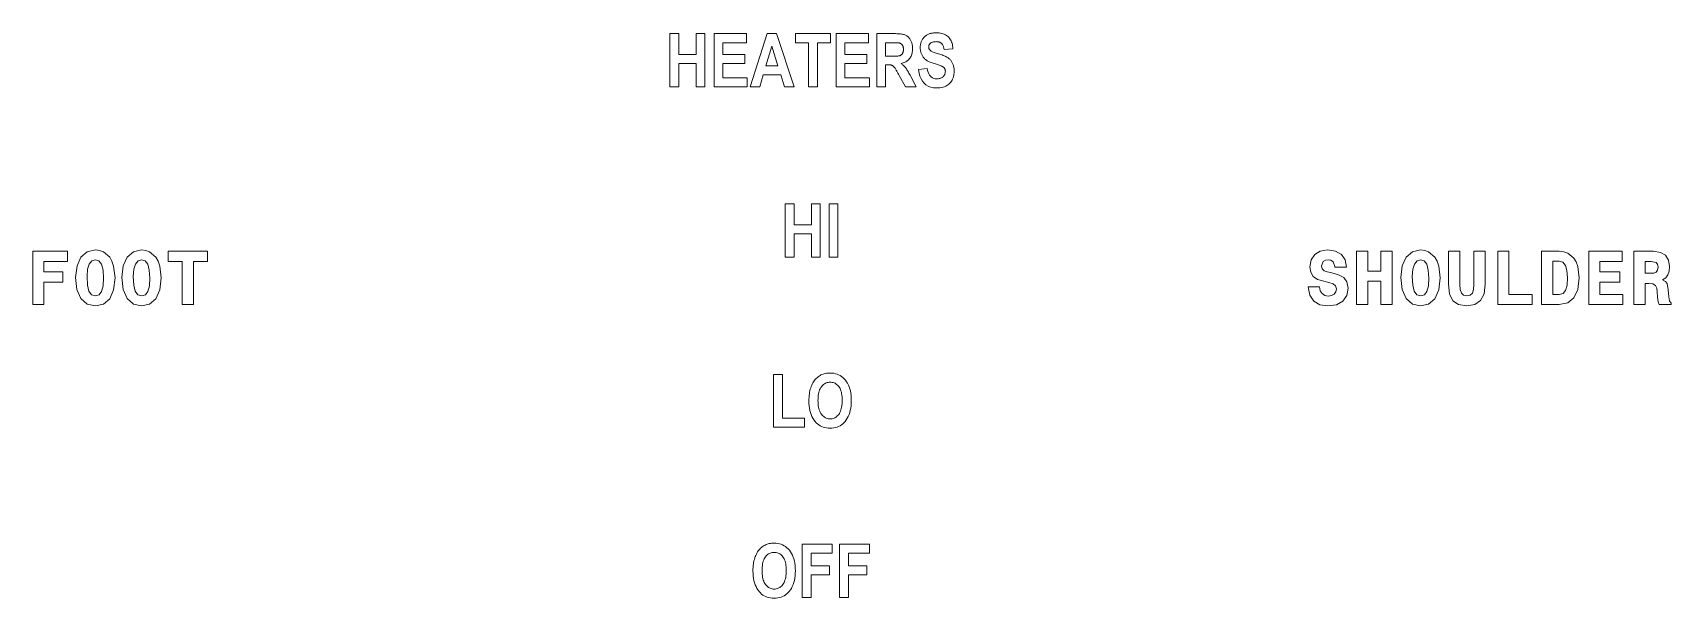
# Model space of a CAD drawing. Extents: x 71 to 224, y 85 to 139.
import ezdxf

# ---------------------------------------------------------------- set-up
doc = ezdxf.new("R2010")
doc.units = 0

msp = doc.modelspace()

# ---------------------------------------------------------------- linework, layer by layer
at = {"color": 7, "lineweight": 13}
for points in [[(130.41951, 133.485672), (130.41951, 138.485672), (131.244888, 138.485672), (131.244888, 136.517731), (132.868347, 136.517731), (132.868347, 138.485672), (133.697128, 138.485672), (133.697128, 133.485672), (132.868347, 133.485672), (132.868347, 135.67189), (131.244888, 135.67189), (131.244888, 133.485672)], [(134.553207, 133.485672), (134.553207, 138.485672), (137.595505, 138.485672), (137.595505, 137.639832), (135.378586, 137.639832), (135.378586, 136.531372), (137.438614, 136.531372), (137.438614, 135.68895), (135.378586, 135.68895), (135.378586, 134.328094), (137.670532, 134.328094), (137.670532, 133.485672)], [(142.066849, 133.485672), (141.166443, 133.485672), (140.808319, 134.621414), (139.171219, 134.621414), (138.833557, 133.485672), (137.953613, 133.485672), (139.549789, 138.485672), (140.426331, 138.485672)], [(143.427689, 133.485672), (143.427689, 137.639832), (142.210098, 137.639832), (142.210098, 138.485672), (145.467255, 138.485672), (145.467255, 137.639832), (144.253067, 137.639832), (144.253067, 133.485672)], [(146.006134, 133.485672), (146.006134, 138.485672), (149.048431, 138.485672), (149.048431, 137.639832), (146.831512, 137.639832), (146.831512, 136.531372), (148.891541, 136.531372), (148.891541, 135.68895), (146.831512, 135.68895), (146.831512, 134.328094), (149.123459, 134.328094), (149.123459, 133.485672)], [(149.82605, 133.485672), (149.82605, 138.485672), (151.568893, 138.485672), (151.698776, 138.484329), (151.821014, 138.480286), (151.935608, 138.473541), (152.042572, 138.464111), (152.141876, 138.451996), (152.233566, 138.43718), (152.317596, 138.419662), (152.393997, 138.399445), (152.462753, 138.376541), (152.52388, 138.350952), (152.580154, 138.322037), (152.634384, 138.289154), (152.686554, 138.252319), (152.736694, 138.211517), (152.78479, 138.166779), (152.830826, 138.118073), (152.874832, 138.065414), (152.916779, 138.008789), (152.95668, 137.948227), (152.994537, 137.883698), (153.029541, 137.815872), (153.060852, 137.745422), (153.08847, 137.672348), (153.112411, 137.596649), (153.132675, 137.518326), (153.149246, 137.437378), (153.16214, 137.353806), (153.171356, 137.267593), (153.17688, 137.178772), (153.178711, 137.087311), (153.175903, 136.972275), (153.167465, 136.861801), (153.153397, 136.75589), (153.133698, 136.654572), (153.108368, 136.5578), (153.077423, 136.465622), (153.040848, 136.377991), (152.998642, 136.294952), (152.950806, 136.216476), (152.897339, 136.142563), (152.838699, 136.073593), (152.775299, 136.009949), (152.707184, 135.95163), (152.634308, 135.898636), (152.556702, 135.850952), (152.47435, 135.808594), (152.387268, 135.771545), (152.295425, 135.739838), (152.198853, 135.71344), (152.097549, 135.692352), (152.149826, 135.653793), (152.200272, 135.614532), (152.248871, 135.574539), (152.295639, 135.533829), (152.340546, 135.492401), (152.383621, 135.450272), (152.424866, 135.40741), (152.464264, 135.363846), (152.501801, 135.31955), (152.537521, 135.274551), (152.573563, 135.225586), (152.612137, 135.169434), (152.653244, 135.106079), (152.696869, 135.035538), (152.743011, 134.957794), (152.791672, 134.872849), (152.842865, 134.780716), (152.896591, 134.681381), (152.952835, 134.574844), (153.011597, 134.461121), (153.509552, 133.485672), (152.52388, 133.485672), (151.923599, 134.573669), (151.86087, 134.687256), (151.802322, 134.792023), (151.747925, 134.887939), (151.697678, 134.975037), (151.651596, 135.053284), (151.60968, 135.122711), (151.57193, 135.183304), (151.53833, 135.235062), (151.508896, 135.277985), (151.483627, 135.312073), (151.460297, 135.34082), (151.436707, 135.367737), (151.412827, 135.392807), (151.388672, 135.416031), (151.364258, 135.437408), (151.339569, 135.456955), (151.31459, 135.474655), (151.289352, 135.490509), (151.263855, 135.504532), (151.238068, 135.516708), (151.210571, 135.527405), (151.179947, 135.536972), (151.146179, 135.54541), (151.109283, 135.552719), (151.069229, 135.558914), (151.026062, 135.56398), (150.979736, 135.567917), (150.930283, 135.57074), (150.877686, 135.572418), (150.82196, 135.572983), (150.651428, 135.572983), (150.651428, 133.485672)], [(153.748291, 135.112549), (154.55661, 135.208038), (154.590103, 135.025955), (154.636017, 134.863022), (154.694336, 134.719269), (154.765076, 134.594681), (154.848221, 134.489258), (154.943787, 134.403), (155.051773, 134.335907), (155.172165, 134.287994), (155.304977, 134.259247), (155.450211, 134.249649), (155.523636, 134.251617), (155.593857, 134.257507), (155.660873, 134.267303), (155.724686, 134.281036), (155.785294, 134.298691), (155.842697, 134.320251), (155.896896, 134.345749), (155.947876, 134.375168), (155.995667, 134.408508), (156.040253, 134.44577), (156.08107, 134.485931), (156.117599, 134.527969), (156.149826, 134.571869), (156.177765, 134.617661), (156.201401, 134.665329), (156.220734, 134.714874), (156.235779, 134.766281), (156.246521, 134.81958), (156.25296, 134.874741), (156.255112, 134.931778), (156.254364, 134.965378), (156.252106, 134.997955), (156.248367, 135.029495), (156.243103, 135.060028), (156.236359, 135.089523), (156.228104, 135.118011), (156.218353, 135.145462), (156.207092, 135.17189), (156.194336, 135.197296), (156.180084, 135.221695), (156.164291, 135.245132), (156.146927, 135.267731), (156.128006, 135.289474), (156.107498, 135.310364), (156.085434, 135.330399), (156.061798, 135.349594), (156.036591, 135.36792), (156.009827, 135.385406), (155.981476, 135.402023), (155.951569, 135.417801), (155.916504, 135.434189), (155.872711, 135.452652), (155.82019, 135.473206), (155.758942, 135.495834), (155.68895, 135.520538), (155.610229, 135.547333), (155.522781, 135.576202), (155.426605, 135.607162), (155.321686, 135.640198), (155.208054, 135.675308), (155.105148, 135.707642), (155.007904, 135.740509), (154.916336, 135.773941), (154.830414, 135.807907), (154.750168, 135.842422), (154.675583, 135.877487), (154.606644, 135.913086), (154.543381, 135.949249), (154.485779, 135.985947), (154.433838, 136.023193), (154.385727, 136.06189), (154.33963, 136.102936), (154.295547, 136.146332), (154.253479, 136.192078), (154.213425, 136.240189), (154.175369, 136.290649), (154.139343, 136.34346), (154.105316, 136.398636), (154.073303, 136.456146), (154.04332, 136.516022), (154.015778, 136.577545), (153.991135, 136.639969), (153.969391, 136.703323), (153.950546, 136.767593), (153.934601, 136.832794), (153.921555, 136.898911), (153.911407, 136.965942), (153.90416, 137.033905), (153.899811, 137.102783), (153.898361, 137.172577), (153.900223, 137.253616), (153.905792, 137.333008), (153.915085, 137.410767), (153.928101, 137.486893), (153.944824, 137.561386), (153.965271, 137.634247), (153.989441, 137.70546), (154.017319, 137.775024), (154.04892, 137.842972), (154.084244, 137.909271), (154.122833, 137.97316), (154.164261, 138.033829), (154.208511, 138.091293), (154.2556, 138.145569), (154.305511, 138.196625), (154.358246, 138.244476), (154.413834, 138.289124), (154.472229, 138.330551), (154.533478, 138.36879), (154.597549, 138.403824), (154.664566, 138.435562), (154.73465, 138.463974), (154.807816, 138.489044), (154.884033, 138.510773), (154.963333, 138.52916), (155.0457, 138.544205), (155.131134, 138.555893), (155.21965, 138.564255), (155.311218, 138.56926), (155.405869, 138.570938), (155.547302, 138.567017), (155.682404, 138.555252), (155.811157, 138.535645), (155.933563, 138.508179), (156.049622, 138.472885), (156.159348, 138.429733), (156.262726, 138.378754), (156.359756, 138.319916), (156.450439, 138.253235), (156.53479, 138.178711), (156.612137, 138.096893), (156.681854, 138.008316), (156.743927, 137.912994), (156.79837, 137.810913), (156.845154, 137.702072), (156.884308, 137.586487), (156.915833, 137.464157), (156.939697, 137.335052), (156.955933, 137.199219), (156.964523, 137.05661), (156.135742, 137.012268), (156.123566, 137.090347), (156.108871, 137.163574), (156.091644, 137.231949), (156.071899, 137.295502), (156.049622, 137.354187), (156.024826, 137.408051), (155.997513, 137.457062), (155.967667, 137.501221), (155.935303, 137.540543), (155.900406, 137.575027), (155.862717, 137.605484), (155.82196, 137.632736), (155.778137, 137.656784), (155.731247, 137.677628), (155.681274, 137.695251), (155.628235, 137.709686), (155.572128, 137.720901), (155.512955, 137.728912), (155.450714, 137.733734), (155.385406, 137.735336), (155.320084, 137.733932), (155.257843, 137.729736), (155.198669, 137.722748), (155.142563, 137.712952), (155.089523, 137.700378), (155.039566, 137.684998), (154.992661, 137.666809), (154.948837, 137.645828), (154.908081, 137.62207), (154.870392, 137.59549), (154.836044, 137.566849), (154.805313, 137.536835), (154.778198, 137.505447), (154.7547, 137.472717), (154.734818, 137.438599), (154.718552, 137.403137), (154.705902, 137.366302), (154.696869, 137.328094), (154.691437, 137.288544), (154.689636, 137.247604), (154.691269, 137.207336), (154.696182, 137.16835), (154.704361, 137.130661), (154.71582, 137.094269), (154.73056, 137.059174), (154.748566, 137.025375), (154.769852, 136.992874), (154.794403, 136.961655), (154.822235, 136.931747), (154.853348, 136.903137), (154.89035, 136.874893), (154.935883, 136.846115), (154.989929, 136.816772), (155.052521, 136.786896), (155.123627, 136.75647), (155.203278, 136.72551), (155.291443, 136.694), (155.388123, 136.661926), (155.493347, 136.629333), (155.607086, 136.596176), (155.728455, 136.55983), (155.842911, 136.523117), (155.950424, 136.486023), (156.051025, 136.448563), (156.144699, 136.410721), (156.231445, 136.372513), (156.311279, 136.333908), (156.384171, 136.294952), (156.45015, 136.2556), (156.509216, 136.215897), (156.563492, 136.17482), (156.615143, 136.131439), (156.664169, 136.085739), (156.710571, 136.03772), (156.754349, 135.987381), (156.795502, 135.934723), (156.834015, 135.87973), (156.869919, 135.822433), (156.903183, 135.762817), (156.933838, 135.700882), (156.9617, 135.636444), (156.986633, 135.569305), (157.008636, 135.499466), (157.027695, 135.426941), (157.043823, 135.351715), (157.057022, 135.273804), (157.067291, 135.193192), (157.074631, 135.109894), (157.079025, 135.023895), (157.08049, 134.935196), (157.076477, 134.806992), (157.064453, 134.682938), (157.044418, 134.563065), (157.016373, 134.447342), (156.980301, 134.33577), (156.936218, 134.228378), (156.884125, 134.125137), (156.824005, 134.026047), (156.75589, 133.931137), (156.679749, 133.840378), (156.595062, 133.756134), (156.501358, 133.680756), (156.398621, 133.614258), (156.286835, 133.55661), (156.166016, 133.507843), (156.036148, 133.467941), (155.897247, 133.436905), (155.749313, 133.414734), (155.592346, 133.401428), (155.426331, 133.396988), (155.138199, 133.414154), (154.876801, 133.465622), (154.642151, 133.551392), (154.434235, 133.671478), (154.253067, 133.825882), (154.098633, 134.014587), (153.970947, 134.23761), (153.86998, 134.494949), (153.795776, 134.786591)], [(140.542297, 135.463837), (139.979538, 137.319229), (139.423599, 135.463837)], [(150.651428, 136.371078), (151.26535, 136.371078), (151.37381, 136.371567), (151.474075, 136.373047), (151.566162, 136.375519), (151.65007, 136.378983), (151.725784, 136.383438), (151.79332, 136.388885), (151.852661, 136.395309), (151.903824, 136.402725), (151.946793, 136.411133), (151.981583, 136.420532), (152.011703, 136.431427), (152.040649, 136.444336), (152.068451, 136.459259), (152.095093, 136.476196), (152.12056, 136.495132), (152.144882, 136.516098), (152.168045, 136.539063), (152.190033, 136.564041), (152.210876, 136.591049), (152.23056, 136.620056), (152.248703, 136.651047), (152.264938, 136.684036), (152.279266, 136.718994), (152.291672, 136.755936), (152.302185, 136.794846), (152.310776, 136.835739), (152.317459, 136.878616), (152.322235, 136.923462), (152.325104, 136.970291), (152.32605, 137.019089), (152.325104, 137.065903), (152.322235, 137.11084), (152.317459, 137.1539), (152.310776, 137.195084), (152.302185, 137.23439), (152.291672, 137.27182), (152.279266, 137.307373), (152.264938, 137.341064), (152.248703, 137.372864), (152.23056, 137.402786), (152.210785, 137.430878), (152.189636, 137.457153), (152.167114, 137.481628), (152.14325, 137.504288), (152.118011, 137.525146), (152.0914, 137.544205), (152.063431, 137.561432), (152.034103, 137.576874), (152.003418, 137.5905), (151.971344, 137.60231), (151.943756, 137.609451), (151.907364, 137.615814), (151.862183, 137.621445), (151.808182, 137.626328), (151.745392, 137.630447), (151.673798, 137.633835), (151.593414, 137.636459), (151.504227, 137.638336), (151.406235, 137.639465), (151.299454, 137.639832), (150.651428, 137.639832)], [(141.236359, 117.517052), (141.236359, 122.517052), (142.061737, 122.517052), (142.061737, 120.54911), (143.685196, 120.54911), (143.685196, 122.517052), (144.513977, 122.517052), (144.513977, 117.517052), (143.685196, 117.517052), (143.685196, 119.70327), (142.061737, 119.70327), (142.061737, 117.517052)], [(145.342773, 117.517052), (145.342773, 122.517052), (146.168152, 122.517052), (146.168152, 117.517052)], [(70.634003, 118.061958), (70.634003, 113.061958), (71.671471, 113.061958), (71.671471, 115.158501), (73.458214, 115.158501), (73.458214, 116.116714), (71.664268, 116.116714), (71.664268, 117.110947), (73.897697, 117.110947), (73.897697, 118.061958)], [(74.654175, 115.612389), (74.776657, 114.459656), (75.151299, 113.616714), (75.734871, 113.097984), (76.50576, 112.925072), (77.262245, 113.097984), (77.853027, 113.609512), (78.220459, 114.438042), (78.357346, 115.561958), (78.220459, 116.678673), (78.061958, 117.132561), (77.853027, 117.507202), (77.262245, 118.01873), (76.902016, 118.148415), (76.50576, 118.198845), (75.742073, 118.01873), (75.158501, 117.514404), (74.783859, 116.700287)], [(76.50576, 117.269455), (76.844383, 117.161385), (77.08213, 116.837173), (77.226227, 116.296829), (77.276657, 115.547546), (77.233429, 114.805473), (77.096542, 114.286743), (76.858788, 113.969742), (76.520172, 113.868874), (76.15274, 113.976944), (75.907784, 114.315559), (75.770897, 114.884727), (75.727669, 115.684433), (75.778099, 116.368874), (75.929398, 116.86599), (76.174355, 117.161385)], [(78.991356, 115.612389), (79.113831, 114.459656), (79.488472, 113.616714), (80.072044, 113.097984), (80.842941, 112.925072), (81.599426, 113.097984), (82.190201, 113.609512), (82.55764, 114.438042), (82.694527, 115.561958), (82.55764, 116.678673), (82.399139, 117.132561), (82.190201, 117.507202), (81.599426, 118.01873), (81.239197, 118.148415), (80.842941, 118.198845), (80.079254, 118.01873), (79.495674, 117.514404), (79.12104, 116.700287)], [(80.842941, 117.269455), (81.181557, 117.161385), (81.419312, 116.837173), (81.5634, 116.296829), (81.613831, 115.547546), (81.570602, 114.805473), (81.433716, 114.286743), (81.195969, 113.969742), (80.857346, 113.868874), (80.489914, 113.976944), (80.244957, 114.315559), (80.10807, 114.884727), (80.064842, 115.684433), (80.115273, 116.368874), (80.266571, 116.86599), (80.511528, 117.161385)], [(84.654182, 117.110947), (84.654182, 113.061958), (85.698845, 113.061958), (85.698845, 117.110947), (87.024498, 117.110947), (87.024498, 118.061958), (83.328529, 118.061958), (83.328529, 117.110947)], [(193.89769, 116.570602), (193.775223, 117.255043), (193.429398, 117.766571), (192.874634, 118.07637), (192.118149, 118.191643), (191.433716, 118.07637), (190.907776, 117.752159), (190.569168, 117.255043), (190.453888, 116.613831), (190.533142, 116.087898), (190.770889, 115.698845), (191.174347, 115.425072), (191.750717, 115.244957), (192.247833, 115.129684), (192.629684, 115.007202), (192.867432, 114.827087), (192.953888, 114.5317), (192.896255, 114.250717), (192.744949, 114.041786), (192.492798, 113.9049), (192.168594, 113.861671), (191.851578, 113.919304), (191.599426, 114.085014), (191.433716, 114.351585), (191.368881, 114.711815), (190.295395, 114.711815), (190.439484, 113.95533), (190.814117, 113.393372), (191.383286, 113.047546), (192.125366, 112.925072), (192.939484, 113.047546), (193.53746, 113.371758), (193.912109, 113.89769), (194.041794, 114.589333), (193.933716, 115.194527), (193.631119, 115.590775), (193.148422, 115.850143), (192.507202, 116.023056), (192.08934, 116.116714), (191.793945, 116.231987), (191.606628, 116.4049), (191.548996, 116.685875), (191.714691, 117.096542), (191.909225, 117.211815), (192.175797, 117.262245), (192.427948, 117.211815), (192.629684, 117.08213), (192.802597, 116.628242), (192.802597, 116.570602)], [(194.83429, 118.061958), (194.83429, 113.061958), (195.886169, 113.061958), (195.886169, 115.244957), (197.125366, 115.244957), (197.125366, 113.061958), (198.170029, 113.061958), (198.170029, 118.061958), (197.125366, 118.061958), (197.125366, 116.188759), (195.886169, 116.188759), (195.886169, 118.061958)], [(198.991348, 115.612389), (199.113831, 114.459656), (199.48848, 113.616714), (200.072052, 113.097984), (200.842941, 112.925072), (201.599426, 113.097984), (202.190201, 113.609512), (202.557632, 114.438042), (202.694519, 115.561958), (202.557632, 116.678673), (202.399139, 117.132561), (202.190201, 117.507202), (201.599426, 118.01873), (201.239197, 118.148415), (200.842941, 118.198845), (200.079254, 118.01873), (199.495682, 117.514404), (199.121033, 116.700287)], [(200.842941, 117.269455), (201.181549, 117.161385), (201.419312, 116.837173), (201.5634, 116.296829), (201.613831, 115.547546), (201.570602, 114.805473), (201.433716, 114.286743), (201.195969, 113.969742), (200.857346, 113.868874), (200.489914, 113.976944), (200.244965, 114.315559), (200.108063, 114.884727), (200.064835, 115.684433), (200.11528, 116.368874), (200.266571, 116.86599), (200.51152, 117.161385)], [(203.458221, 118.061958), (203.458221, 114.963974), (203.559082, 114.0634), (203.876083, 113.422188), (204.409225, 113.054756), (205.180115, 112.925072), (205.929398, 113.054756), (206.469742, 113.42939), (206.793945, 114.0634), (206.902023, 114.963974), (206.902023, 118.061958), (205.850143, 118.061958), (205.850143, 114.935158), (205.814117, 114.466858), (205.706055, 114.128242), (205.497116, 113.933716), (205.180115, 113.868874), (204.877518, 113.933716), (204.668594, 114.128242), (204.546112, 114.459656), (204.510086, 114.935158), (204.510086, 118.061958)], [(211.296829, 113.061958), (211.296829, 114.01297), (209.135452, 114.01297), (209.135452, 118.061958), (208.083572, 118.061958), (208.083572, 113.061958)], [(213.84726, 118.061958), (212.182999, 118.061958), (212.182999, 113.061958), (213.84726, 113.061958), (214.654175, 113.213257), (215.230545, 113.688759), (215.583572, 114.466858), (215.706055, 115.561958), (215.583572, 116.635445), (215.432281, 117.067719), (215.230545, 117.420746), (214.646973, 117.896255), (214.272339, 118.01873)], [(213.84726, 117.132561), (214.17868, 117.0317), (214.42363, 116.736313), (214.567719, 116.246399), (214.625366, 115.561958), (214.582138, 114.870316), (214.452454, 114.380402), (214.207489, 114.092216), (213.84726, 113.998558), (213.242081, 113.998558), (213.242081, 117.132561)], [(216.635452, 118.061958), (216.635452, 113.061958), (219.812683, 113.061958), (219.812683, 114.01297), (217.672913, 114.01297), (217.672913, 115.158501), (219.53891, 115.158501), (219.53891, 116.116714), (217.672913, 116.116714), (217.672913, 117.110947), (219.755035, 117.110947), (219.755035, 118.061958)], [(220.857346, 118.061958), (220.857346, 113.061958), (221.909225, 113.061958), (221.909225, 115.043228), (222.255035, 115.043228), (222.644089, 114.992798), (222.881836, 114.848701), (222.997116, 114.603745), (223.047546, 114.250717), (223.083572, 113.739189), (223.126801, 113.328529), (223.213257, 113.061958), (224.358795, 113.061958), (224.358795, 113.198845), (224.193085, 113.407776), (224.135437, 113.775215), (224.085022, 114.445244), (223.969742, 115.036018), (223.811234, 115.230545), (223.53746, 115.367432), (223.840057, 115.56916), (224.048981, 115.842941), (224.164261, 116.188759), (224.207489, 116.621033), (224.106628, 117.233429), (223.818451, 117.687317), (223.342941, 117.96109), (222.687317, 118.061958)], [(221.909225, 117.110947), (222.463974, 117.110947), (222.953888, 117.002884), (223.07637, 116.837173), (223.119598, 116.577805), (223.07637, 116.282417), (222.946686, 116.102303), (222.730545, 116.015846), (222.427948, 115.994232), (221.909225, 115.994232)], [(140.141541, 101.548431), (140.141541, 106.507507), (140.966919, 106.507507), (140.966919, 102.390862), (143.026947, 102.390862), (143.026947, 101.548431)], [(143.453278, 104.017738), (143.455917, 104.193298), (143.463852, 104.362549), (143.477066, 104.525497), (143.49556, 104.682129), (143.519348, 104.832451), (143.548431, 104.976463), (143.582794, 105.114174), (143.622437, 105.245567), (143.667374, 105.370651), (143.717606, 105.489426), (143.772079, 105.602097), (143.829803, 105.70887), (143.890778, 105.809738), (143.954987, 105.904709), (144.02243, 105.993774), (144.093109, 106.076942), (144.167038, 106.154213), (144.244202, 106.225578), (144.3246, 106.291046), (144.408249, 106.350616), (144.495331, 106.404404), (144.586014, 106.452522), (144.680313, 106.494987), (144.778244, 106.531784), (144.879776, 106.562927), (144.984924, 106.588402), (145.093689, 106.608223), (145.20607, 106.622375), (145.322067, 106.630867), (145.441681, 106.633698), (145.61441, 106.626976), (145.780624, 106.606819), (145.940338, 106.573227), (146.093521, 106.526192), (146.240189, 106.465721), (146.380356, 106.391815), (146.514008, 106.304466), (146.641129, 106.203682), (146.761749, 106.089462), (146.875854, 105.9618), (146.981155, 105.821724), (147.075378, 105.670258), (147.158508, 105.507401), (147.23056, 105.333153), (147.291519, 105.147507), (147.3414, 104.950478), (147.380203, 104.74205), (147.407913, 104.52224), (147.424545, 104.291031), (147.430084, 104.048431), (147.42421, 103.802902), (147.406616, 103.568352), (147.377289, 103.34478), (147.336227, 103.132195), (147.283417, 102.930595), (147.218887, 102.739975), (147.142639, 102.560333), (147.054642, 102.391678), (146.95491, 102.234001), (146.843445, 102.087311), (146.736771, 101.968727), (146.622711, 101.862617), (146.501297, 101.768997), (146.372513, 101.687859), (146.236359, 101.619202), (146.092834, 101.563026), (145.941956, 101.519341), (145.783691, 101.488129), (145.618073, 101.469406), (145.445084, 101.463165), (145.270798, 101.469337), (145.104019, 101.487862), (144.944748, 101.518723), (144.792969, 101.561935), (144.648697, 101.6175), (144.511932, 101.685402), (144.382675, 101.765656), (144.26091, 101.858253), (144.146652, 101.963196), (144.039902, 102.08049), (143.928452, 102.226944), (143.82872, 102.383904), (143.740723, 102.551361), (143.664459, 102.729332), (143.59993, 102.917801), (143.547134, 103.116783), (143.506073, 103.326263), (143.476746, 103.546249), (143.459137, 103.776741)], [(144.305939, 104.051842), (144.309204, 103.883575), (144.319031, 103.723946), (144.335403, 103.572937), (144.358322, 103.430557), (144.387787, 103.296814), (144.423813, 103.171692), (144.46637, 103.055199), (144.515488, 102.947342), (144.571152, 102.848106), (144.633362, 102.757507), (144.700409, 102.675529), (144.770599, 102.60218), (144.843933, 102.537468), (144.920395, 102.481377), (145, 102.433922), (145.082748, 102.395088), (145.168625, 102.364891), (145.257645, 102.343315), (145.349792, 102.330376), (145.445084, 102.326057), (145.540955, 102.330338), (145.633499, 102.343178), (145.722687, 102.364578), (145.808533, 102.394547), (145.891022, 102.433067), (145.970184, 102.480148), (146.046005, 102.535797), (146.118484, 102.599998), (146.187622, 102.672768), (146.253418, 102.754089), (146.314331, 102.844284), (146.36882, 102.943657), (146.416916, 103.0522), (146.458588, 103.169922), (146.493866, 103.296814), (146.52272, 103.432877), (146.545151, 103.578125), (146.561188, 103.732536), (146.570801, 103.896126), (146.574005, 104.068893), (146.570892, 104.238304), (146.561523, 104.398636), (146.545929, 104.549896), (146.524078, 104.692085), (146.495987, 104.825203), (146.46167, 104.949249), (146.421097, 105.064224), (146.374283, 105.17012), (146.321228, 105.266953), (146.261932, 105.354706), (146.197601, 105.433769), (146.129395, 105.504501), (146.057343, 105.566917), (145.981445, 105.62101), (145.901688, 105.666779), (145.818069, 105.704231), (145.730606, 105.733353), (145.639282, 105.754158), (145.544113, 105.766647), (145.445084, 105.770805), (145.346008, 105.766609), (145.250687, 105.754028), (145.159103, 105.733047), (145.071289, 105.703682), (144.987213, 105.665924), (144.906891, 105.619781), (144.830322, 105.565247), (144.757507, 105.502319), (144.688431, 105.431), (144.623123, 105.351295), (144.562851, 105.262787), (144.508942, 105.165077), (144.461365, 105.058151), (144.42012, 104.942017), (144.385239, 104.816681), (144.356689, 104.682129), (144.334488, 104.538368), (144.318619, 104.385406), (144.309113, 104.223228)], [(138.204285, 88.04911), (138.20694, 88.22467), (138.214859, 88.393921), (138.228088, 88.55687), (138.246582, 88.713501), (138.27037, 88.863823), (138.299454, 89.007835), (138.333817, 89.145546), (138.373459, 89.276939), (138.418396, 89.402023), (138.468613, 89.520798), (138.523102, 89.633469), (138.580826, 89.740242), (138.641785, 89.84111), (138.705994, 89.936081), (138.773438, 90.025146), (138.844131, 90.108315), (138.91806, 90.185585), (138.995224, 90.25695), (139.075623, 90.322418), (139.159271, 90.381989), (139.246338, 90.435776), (139.337036, 90.483894), (139.431335, 90.52636), (139.529251, 90.563156), (139.630798, 90.594299), (139.735947, 90.619774), (139.844711, 90.639595), (139.957092, 90.653748), (140.07309, 90.662239), (140.192688, 90.66507), (140.365433, 90.658348), (140.531647, 90.638191), (140.691345, 90.604599), (140.844543, 90.557564), (140.991211, 90.497093), (141.131378, 90.423187), (141.265015, 90.335838), (141.392151, 90.235054), (141.512772, 90.120834), (141.626877, 89.993172), (141.732178, 89.853096), (141.826385, 89.70163), (141.909531, 89.538773), (141.981583, 89.364525), (142.042542, 89.178879), (142.092422, 88.98185), (142.131226, 88.773422), (142.158936, 88.553612), (142.175552, 88.322403), (142.181107, 88.079803), (142.175232, 87.834274), (142.157639, 87.599724), (142.128296, 87.376152), (142.087234, 87.163567), (142.034439, 86.961967), (141.96991, 86.771347), (141.893646, 86.591705), (141.805649, 86.42305), (141.705933, 86.265373), (141.594467, 86.118683), (141.487778, 86.000099), (141.373734, 85.89399), (141.252319, 85.800369), (141.123535, 85.719231), (140.987381, 85.650574), (140.843857, 85.594398), (140.692963, 85.550713), (140.534714, 85.519501), (140.369095, 85.500778), (140.196106, 85.494537), (140.02182, 85.50071), (139.855042, 85.519234), (139.69577, 85.550095), (139.543991, 85.593307), (139.399719, 85.648872), (139.262955, 85.716774), (139.133698, 85.797028), (139.011932, 85.889626), (138.897675, 85.994568), (138.790924, 86.111862), (138.679459, 86.258316), (138.579742, 86.415276), (138.491745, 86.582733), (138.415482, 86.760704), (138.350952, 86.949173), (138.298157, 87.148155), (138.257095, 87.357635), (138.227753, 87.577621), (138.210159, 87.808113)], [(139.056946, 88.083214), (139.060226, 87.914948), (139.070053, 87.755318), (139.086426, 87.604309), (139.109344, 87.461929), (139.138809, 87.328186), (139.17482, 87.203064), (139.217392, 87.086571), (139.266495, 86.978714), (139.322159, 86.879478), (139.384369, 86.788879), (139.451431, 86.706902), (139.521622, 86.633553), (139.59494, 86.56884), (139.671417, 86.512749), (139.751022, 86.465294), (139.833755, 86.42646), (139.919647, 86.396263), (140.008652, 86.374687), (140.100815, 86.361748), (140.196106, 86.35743), (140.291977, 86.36171), (140.384506, 86.37455), (140.473694, 86.39595), (140.55954, 86.425919), (140.642044, 86.464439), (140.721207, 86.51152), (140.797028, 86.567169), (140.869507, 86.631371), (140.938629, 86.70414), (141.004425, 86.785461), (141.065338, 86.875656), (141.119843, 86.975029), (141.167938, 87.083572), (141.20961, 87.201294), (141.244873, 87.328186), (141.273727, 87.464249), (141.296173, 87.609497), (141.31221, 87.763908), (141.321823, 87.927498), (141.325027, 88.100266), (141.321915, 88.269676), (141.312546, 88.430008), (141.296936, 88.581268), (141.275101, 88.723457), (141.247009, 88.856575), (141.212677, 88.980621), (141.172119, 89.095596), (141.125305, 89.201492), (141.07225, 89.298325), (141.012955, 89.386078), (140.948608, 89.465141), (140.880417, 89.535873), (140.808365, 89.598289), (140.732468, 89.652382), (140.65271, 89.698151), (140.569092, 89.735603), (140.481628, 89.764725), (140.390305, 89.78553), (140.295135, 89.798019), (140.196106, 89.802177), (140.097031, 89.797981), (140.001694, 89.7854), (139.910126, 89.76442), (139.822296, 89.735054), (139.73822, 89.697296), (139.657913, 89.651154), (139.581345, 89.596619), (139.508514, 89.533691), (139.439453, 89.462372), (139.374146, 89.382668), (139.313873, 89.294159), (139.259949, 89.196449), (139.212372, 89.089523), (139.171143, 88.973389), (139.136246, 88.848053), (139.107697, 88.713501), (139.085495, 88.56974), (139.069641, 88.416779), (139.06012, 88.254601)], [(142.832535, 85.579803), (142.832535, 90.579803), (145.642899, 90.579803), (145.642899, 89.733963), (143.657913, 89.733963), (143.657913, 88.550468), (145.373459, 88.550468), (145.373459, 87.704636), (143.657913, 87.704636), (143.657913, 85.579803)], [(146.331848, 85.579803), (146.331848, 90.579803), (149.142212, 90.579803), (149.142212, 89.733963), (147.157227, 89.733963), (147.157227, 88.550468), (148.872772, 88.550468), (148.872772, 87.704636), (147.157227, 87.704636), (147.157227, 85.579803)]]:
    msp.add_lwpolyline(points, close=True, dxfattribs=at)

doc.saveas('drawing.dxf')
